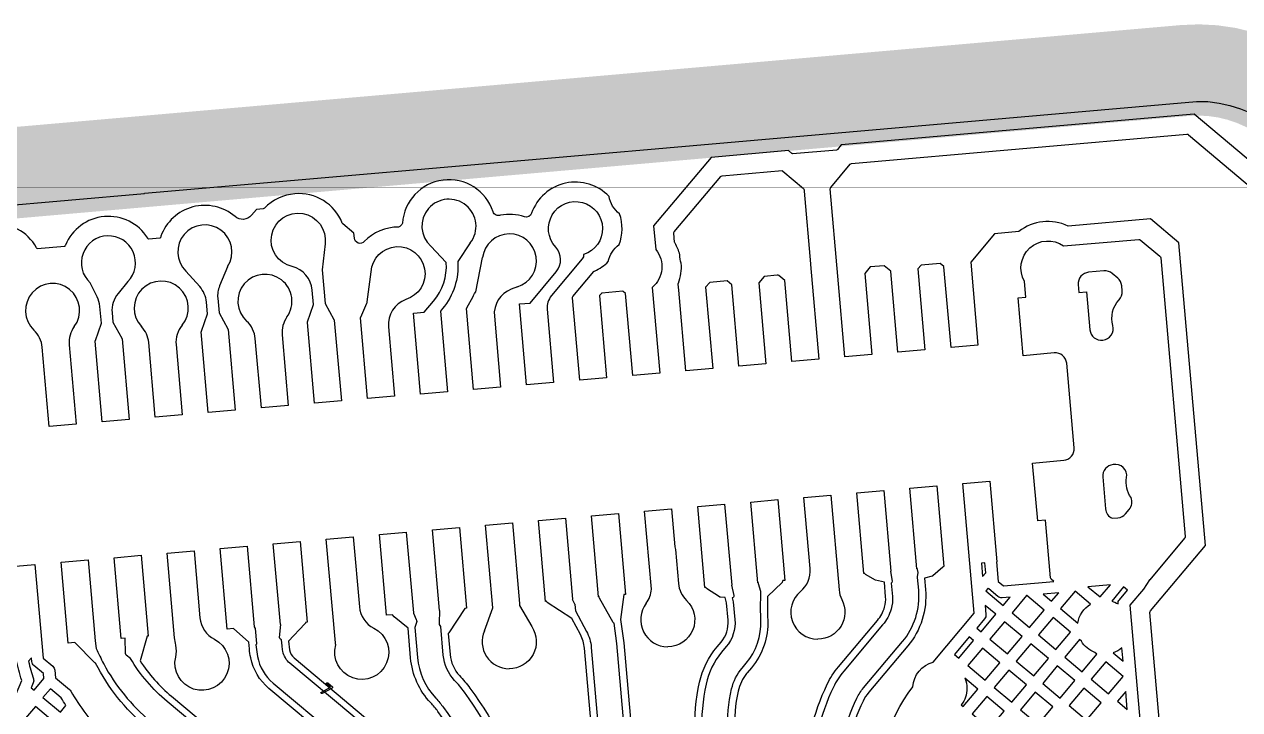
# Model space of a CAD drawing. Extents: x 388 to 686, y 182 to 393.
# Drawn here: x 444.82 to 452.81, y 278.32 to 282.83 of the extents above; entities that cross this region are included whole.
import ezdxf

# ---------------------------------------------------------------- set-up
doc = ezdxf.new("R2010")
doc.units = 0
for name, color, linetype in [('bak_bak_btr2-bcq3156', 8, 'Continuous'), ('bak_outline', 7, 'Continuous'), ('biaozhu1', 4, 'Continuous'), ('quyukuang', 5, 'Continuous')]:
    doc.layers.add(name, color=color, linetype=linetype)

msp = doc.modelspace()

# ---------------------------------------------------------------- linework, layer by layer
at = {"layer": 'bak_bak_btr2-bcq3156'}
for p, q in [((451.1152, 279.2869), (451.1229, 279.1999)), ((451.9628, 279.1459), (451.8146, 279.1329)), ((451.623, 279.0927), (451.5214, 279.0838)), ((452.0461, 278.6435), (452.0385, 278.73)), ((451.9815, 278.6977), (452.0461, 278.6435)), ((452.0635, 278.4441), (452.0092, 278.3793)), ((452.074, 278.3249), (452.0635, 278.4441)), ((452.0092, 278.3793), (452.074, 278.3249))]:
    msp.add_line(p, q, dxfattribs=at)
for points in [[(443.605, 281.5439), (445.6136, 281.7197), (445.6135, 281.7199), (445.6915, 281.7267), (445.6915, 281.7265), (448.7694, 281.9959), (448.7694, 281.996), (448.8202, 282.0004), (448.8202, 282.0003), (452.528, 282.3248, -0.384265), (453.3286, 281.6302), (455.4994, 256.8243, -0.020936)], [(453.252, 281.6197), (452.5129, 282.2406), (450.1928, 282.0377), (450.1683, 282.0085, -0.093224), (450.1648, 282.0055), (450.1649, 282.0044), (449.8729, 281.9788), (449.8728, 281.98, -0.093221), (449.8687, 281.9823), (449.8467, 282.0008), (449.3381, 281.9563), (448.9608, 281.5066), (448.9745, 281.3503, -0.412338), (448.9512, 281.1008), (449.0005, 280.5374), (448.8234, 280.5219), (448.7762, 281.0614), (448.7612, 281.0742, -0.023083), (448.7593, 281.0753, -0.016797), (448.7577, 281.0756), (448.6193, 281.0634, -0.028909), (448.6172, 281.0616), (448.6057, 281.048, -0.023571), (448.6047, 281.0459), (448.6518, 280.5069), (448.4747, 280.4914), (448.4274, 281.0322, -0.202079), (448.4304, 281.0416), (448.5676, 281.2051, -0.117818), (448.5723, 281.2087, 0.090336), (448.6627, 281.2707, -0.193259), (448.7342, 281.3822, 0.170524), (448.7372, 281.5849, -0.195419), (448.668, 281.6995, 0.559505), (448.1584, 281.589, -0.404321), (448.1111, 281.5652, 0.129858), (447.9552, 281.5756, -0.418677), (447.9058, 281.599, 0.824684), (447.3099, 281.5228, -0.187465), (447.3061, 281.5144), (447.2929, 281.5014, -0.202596), (447.2838, 281.4976, 0.208064), (447.0592, 281.4025, -0.640789), (446.9937, 281.4251), (446.9909, 281.4577), (446.9183, 281.5186, -0.126793), (446.9146, 281.5238, 0.332248), (446.6033, 281.7165, 0.187007), (446.4031, 281.6224, -0.182988), (446.395, 281.6184), (446.3502, 281.6143), (446.3179, 281.5758, -0.41771), (446.2098, 281.5668, 0.526398), (445.7223, 281.4373, -0.208309), (445.7176, 281.4279), (445.7178, 281.4256), (445.6399, 281.4188), (445.6396, 281.4215, -0.111854), (445.6357, 281.4256, 0.610383), (445.0942, 281.3782, -0.112008), (445.0911, 281.3735), (445.0913, 281.3708), (444.9086, 281.3548), (444.9083, 281.358, -0.111191), (444.9047, 281.3622, 0.651903), (444.3454, 281.3133, -0.111362)], [(454.2963, 255.2568), (452.2226, 278.9637, -0.202107), (452.2256, 278.9731), (452.5869, 279.4037), (452.4127, 281.3948), (452.2256, 281.5518), (451.6849, 281.5045, 0.287711), (451.362, 281.4679), (451.2021, 281.4539), (451.0448, 281.2665), (451.0923, 280.7204), (450.9152, 280.7049), (450.8687, 281.2363), (450.869, 281.2363), (450.8688, 281.2388), (450.8443, 281.2594), (450.7193, 281.2484), (450.6973, 281.2223), (450.7437, 280.6899), (450.5665, 280.6744), (450.52, 281.2058), (450.5202, 281.2064, -0.020201), (450.5195, 281.2081), (450.4769, 281.2438), (450.3846, 281.2357), (450.3486, 281.1928), (450.3952, 280.6594), (450.2181, 280.6439), (450.1716, 281.1753), (450.1719, 281.1753), (450.1217, 281.7487, -0.201995), (450.1247, 281.7582), (450.2531, 281.9111, -0.202234), (450.2618, 281.9157), (452.4659, 282.1085, -0.202371), (452.4754, 282.1056), (453.1256, 281.5594, -0.202178)], [(448.3171, 281.3667, -3.466374), (448.5002, 281.3181, -0.210517), (448.4917, 281.2886), (448.289, 281.0471, 0.196128), (448.2611, 280.9569), (448.3031, 280.4764), (448.126, 280.4609), (448.0795, 280.9923)], [(447.1032, 281.2028, -1.913115), (447.3319, 281.0214, 0.339983), (447.2172, 280.8416), (447.2571, 280.3849), (447.08, 280.3694), (447.0335, 280.9007)], [(447.7557, 281.3936), (447.6738, 281.2718, -0.194203), (447.5732, 280.9622), (447.5594, 280.9457), (447.6058, 280.4154), (447.4287, 280.3999), (447.3822, 280.9312)], [(447.3822, 280.9312), (447.453, 280.9374), (447.5149, 281.0112, 0.193351), (447.5979, 281.2654), (447.4953, 281.372)], [(448.0795, 280.9923), (448.1486, 280.9983), (448.321, 281.2038, 0.370864), (448.3171, 281.3667)], [(451.5916, 279.1664), (451.5734, 279.1818, -0.202367), (451.5689, 279.1906), (451.5356, 279.5705), (451.4848, 279.5661), (451.4515, 279.9461), (451.6559, 279.964, 0.414234), (451.7241, 280.0453), (451.6754, 280.6018, 0.414234), (451.5941, 280.67), (451.3897, 280.6521), (451.3565, 281.0321), (451.4073, 281.0366), (451.3982, 281.1407, -0.802421), (451.6554, 281.3739), (452.1497, 281.4172, -0.202079), (452.1591, 281.4142), (452.2887, 281.3055, -0.202167), (452.2933, 281.2967), (452.4538, 279.4619, -0.202079), (452.4508, 279.4524), (452.2214, 279.1788, -0.023161), (452.2201, 279.1769), (452.1798, 279.1169), (452.0905, 279.0104), (454.1683, 255.2527)], [(447.7309, 280.9618), (447.7323, 280.9619, -0.112873), (447.7339, 280.9673), (447.7756, 281.0422, -0.144986), (447.7843, 281.0621), (447.7924, 281.0717), (447.8367, 281.2988)], [(446.1609, 281.2394, -0.067489), (446.16, 281.2361), (446.1078, 281.1111, 0.118787), (446.0956, 281.03), (446.1041, 280.9332), (446.1622, 280.829, -0.091606), (446.1637, 280.8246), (446.1646, 280.8247), (446.2111, 280.2934), (446.0339, 280.2779), (445.9875, 280.8092), (445.9884, 280.8093, -0.091558), (445.9891, 280.8139), (446.0282, 280.9265), (446.0213, 281.0049, 0.161904), (445.9775, 281.1062), (445.8862, 281.2079)], [(447.0335, 280.9007), (447.0346, 280.9008, -0.101429), (447.0358, 280.9058), (447.0766, 280.9964, -0.069377), (447.0787, 281.0066), (447.1032, 281.2028)], [(445.5053, 281.139), (445.4407, 281.0618, 0.197119), (445.4012, 280.935), (445.4067, 280.8722), (445.4648, 280.768, -0.091661), (445.4663, 280.7636), (445.4672, 280.7637), (445.5137, 280.2323), (445.3366, 280.2168), (445.2901, 280.7482), (445.291, 280.7483, -0.091565), (445.2917, 280.7528), (445.3308, 280.8655), (445.3211, 280.976, 0.094326), (445.3034, 281.039), (445.2573, 281.1311)], [(448.0653, 281.1052), (448.0253, 281.0898, 0.334477), (447.9138, 280.9112), (447.9545, 280.4459), (447.7773, 280.4304), (447.7309, 280.9618)], [(446.5507, 280.9067, 0.178351), (446.519, 280.7899), (446.5597, 280.3239), (446.3826, 280.3084), (446.3427, 280.7641, 0.189352), (446.2858, 280.8787)], [(445.1532, 280.8432, 0.183475), (445.1194, 280.7236), (445.165, 280.2018), (444.9879, 280.1863), (444.9422, 280.7081, 0.184676), (444.8876, 280.8206)], [(445.8616, 280.8517, 0.197357), (445.822, 280.7248), (445.8624, 280.2628), (445.6853, 280.2474), (445.6423, 280.7385, 0.169805), (445.5948, 280.8438)], [(452.3559, 255.8158), (450.4415, 277.6999, -0.185765), (450.6645, 278.4741, -0.327477), (450.7987, 278.6361), (451.0674, 278.9592), (450.9934, 279.8117), (451.1705, 279.8272), (451.217, 279.2958), (451.2134, 279.2955), (451.2247, 279.1668), (451.2597, 279.1374), (451.5916, 279.1664)], [(449.9474, 277.8822, -0.098331), (450.1017, 278.4915, -0.063725), (450.1757, 278.606), (450.4313, 278.9106, 0.102499), (450.4788, 278.9986, 0.094643), (450.4856, 279.0652), (450.4771, 279.1619), (450.4184, 279.1758), (450.3541, 279.2127, -0.187873), (450.3482, 279.2198), (450.3427, 279.2193), (450.2962, 279.7507), (450.4734, 279.7662), (450.5199, 279.2348), (450.5176, 279.2346, -0.055202), (450.5183, 279.232), (450.528, 279.1682, -0.284596), (450.5228, 279.1558), (450.5304, 279.0691, -0.094914), (450.5219, 278.9855, -0.102281), (450.4657, 278.8816), (450.2101, 278.577, 0.063721), (450.1423, 278.4721, 0.099124), (449.9919, 277.8748, 0.033815)], [(450.1624, 277.869, -0.098644), (450.2962, 278.3988, -0.063725), (450.3406, 278.4672), (450.5964, 278.772, 0.198956), (450.7028, 279.1094), (450.6954, 279.1936, -0.053821), (450.6955, 279.1984), (450.6987, 279.2254), (450.6946, 279.2448, -0.104909), (450.6945, 279.2501), (450.6912, 279.2498), (450.6447, 279.7812), (450.8218, 279.7967), (450.8683, 279.2653), (450.8649, 279.265, -0.112069), (450.8615, 279.2605), (450.7957, 279.2041, -0.118216), (450.7905, 279.2014), (450.741, 279.1888), (450.7476, 279.1133, -0.198959), (450.6309, 278.7431), (450.375, 278.4382, 0.063757), (450.3368, 278.3792, 0.09863), (450.2073, 277.8666, 0.034109)], [(449.2325, 278.1669, -0.065651), (449.2624, 278.5041, -0.121958), (449.3777, 278.7363), (449.404, 278.7677, 0.19874), (449.4498, 278.912), (449.4397, 279.0274), (449.4304, 279.062), (449.3998, 279.0641, -0.131287), (449.3936, 279.0662), (449.3086, 279.1218, -0.168703), (449.3035, 279.1284), (449.2967, 279.1278), (449.2502, 279.6592), (449.4273, 279.6747), (449.4738, 279.1433), (449.4729, 279.1432, -0.028161), (449.4732, 279.1419), (449.4877, 279.0742, -0.418337), (449.4778, 279.0591), (449.4844, 279.0332), (449.4946, 278.9159, -0.198771), (449.4385, 278.7387), (449.4068, 278.7012, 0.118845), (449.306, 278.4926, 0.065213), (449.2774, 278.1692)], [(449.4475, 278.1809, -0.065268), (449.4733, 278.4603, -0.120408), (449.5426, 278.5976), (449.5692, 278.629, 0.187399), (449.6657, 278.9125, -0.011013), (449.6639, 278.9893, -0.007026), (449.6653, 279.1001), (449.6506, 279.1511, -0.15573), (449.6508, 279.1588), (449.6454, 279.1583), (449.5989, 279.6897), (449.776, 279.7052), (449.8225, 279.1738), (449.8097, 279.1727), (449.8078, 279.1659, -0.136142), (449.8044, 279.1601), (449.7096, 279.0679, 0.005057), (449.7089, 278.9893, 0.011046), (449.7107, 278.9143, -0.187348), (449.6037, 278.6), (449.5744, 278.5659), (449.572, 278.5626, 0.117875), (449.5162, 278.4455, 0.063985), (449.4925, 278.1829)], [(449.9263, 279.1018, 0.245589), (449.9886, 279.2514), (449.9476, 279.7202), (450.1247, 279.7357), (450.1793, 279.1118, 0.096219), (450.1976, 279.0477, -0.56376), (450.0401, 278.7874)], [(446.6492, 238.8827), (446.6779, 239.869, -0.11224), (449.0803, 249.1798), (449.5325, 250.0571, 0.141628), (450.5581, 255.2743), (448.5061, 278.7289, 0.099784), (448.48, 278.8175), (448.424, 278.9235), (448.2618, 279.0298, -0.178542), (448.2565, 279.0368), (448.2507, 279.0363), (448.2042, 279.5677), (448.3813, 279.5832), (448.4278, 279.0518), (448.4245, 279.0515)], [(446.8649, 238.8888), (446.8934, 239.8627, -0.112238), (449.2716, 249.0809), (449.7239, 249.9584, 0.141629), (450.7727, 255.293), (448.7196, 278.7599), (448.7019, 278.892, -0.211269), (448.6937, 278.8982), (448.6048, 279.0582, -0.184485), (448.6035, 279.0672), (448.5993, 279.0668), (448.5528, 279.5982), (448.73, 279.6137), (448.7765, 279.0823), (448.7642, 279.0812), (448.744, 278.917), (448.7644, 278.7643), (450.8175, 255.297, -0.141631), (449.7639, 249.9378), (449.3116, 249.0602, 0.112238), (446.9384, 239.8614), (446.9099, 238.8886)], [(448.9121, 279.0235, 0.144727), (448.9463, 279.1166), (448.9015, 279.6287), (449.0786, 279.6442), (449.1004, 279.3953, -0.053751), (449.1041, 279.3767), (449.1236, 279.1542, 0.182159), (449.177, 279.0429, -0.673739), (449.0532, 278.7375)], [(450.0913, 255.2829), (448.152, 277.4485, 0.059399), (448.1005, 277.6953, 0.075345), (447.7172, 278.4391, 0.032612), (447.6523, 278.5168, -0.167597), (447.578, 278.6829), (447.5614, 278.872), (447.5575, 278.8774, -0.335071), (447.5523, 278.8927), (447.5545, 278.9754), (447.5533, 278.9753), (447.5068, 279.5067), (447.6839, 279.5222), (447.7304, 278.9908), (447.7208, 278.99, -0.017458), (447.7204, 278.9894), (447.6145, 278.8292, -0.106474), (447.6107, 278.8255), (447.6228, 278.6869, 0.167614), (447.6851, 278.5476, -0.032589), (447.7537, 278.4654, -0.075362), (448.1432, 277.7094, -0.059651), (448.197, 277.4511), (450.1361, 255.2868, -0.141636)], [(447.8487, 278.8425), (447.9028, 278.9931), (447.8555, 279.5372), (448.0326, 279.5527), (448.0791, 279.0213), (448.0788, 279.0213), (448.08, 279.0084), (448.1594, 278.8703, -0.600161), (448.0117, 278.5933)], [(449.3875, 255.5519), (447.4827, 277.3235, 0.19888), (446.9834, 278.2828), (446.5702, 278.6295, -0.171979), (446.5236, 278.7079, -0.026226), (446.5187, 278.743), (446.5152, 278.7826), (446.5077, 278.7873, -0.287418), (446.5018, 278.7994), (446.5096, 278.884), (446.5073, 278.8838), (446.4608, 279.4152), (446.6379, 279.4306), (446.6844, 278.8993), (446.6726, 278.8982, -0.222103), (446.6691, 278.8881), (446.561, 278.7752), (446.5678, 278.7164, 0.171327), (446.599, 278.6641), (447.0124, 278.3172, -0.198881), (447.5275, 277.3275), (449.4323, 255.5559, -0.141655)], [(446.8094, 279.4457), (446.9866, 279.4612), (447.0269, 279.0007, 0.258398), (447.1216, 278.86, -2.134102), (446.8715, 278.75)], [(446.8715, 278.75, -0.040919), (446.8691, 278.7642), (446.8094, 279.4457)], [(449.8767, 255.2644), (447.9376, 277.4288, 0.059652), (447.8962, 277.6264, 0.075313), (447.5426, 278.3125, 0.032501), (447.4959, 278.3685, -0.168249), (447.3634, 278.6638), (447.3463, 278.8594), (447.2545, 278.9339), (447.244, 278.9482), (447.2046, 278.9448), (447.1581, 279.4762), (447.3352, 279.4917), (447.3817, 278.961), (447.3822, 278.9593), (447.401, 278.9164, -0.128314), (447.4023, 278.9101, -0.138712), (447.4024, 278.8962), (447.391, 278.8647), (447.4082, 278.6677, 0.168358), (447.5288, 278.3992, -0.032484), (447.5792, 278.3387, -0.075294), (447.9388, 277.6408, -0.059619), (447.9824, 277.4328), (449.9215, 255.2683, -0.141637)], [(445.1808, 238.8393, -0.11303), (448.2283, 250.7292, 0.141638), (449.1729, 255.533), (447.2682, 277.3045, 0.198876), (446.845, 278.1175), (446.4316, 278.4642, -0.170948), (446.3124, 278.6654, -0.026603), (446.3041, 278.7237), (446.3003, 278.7672), (446.2, 278.8569), (446.1586, 278.8533), (446.1121, 279.3846), (446.2892, 279.4001), (446.3356, 278.8695), (446.3419, 278.8588), (446.3502, 278.7596, -0.206982), (446.347, 278.75), (446.3566, 278.6739, 0.170698), (446.4605, 278.4987), (446.874, 278.152, -0.198869), (447.313, 277.3085), (449.2178, 255.5369, -0.141644), (448.2682, 250.7084, 0.113017), (445.2258, 238.8393)], [(445.7634, 279.3541), (445.9405, 279.3696), (445.9792, 278.9272, 0.25832), (446.0739, 278.7866, -2.051281), (445.8194, 278.6697)], [(445.8194, 278.6697, 0.114631), (445.8198, 278.7489, -0.034997), (445.8122, 278.7969), (445.7634, 279.3541)], [(446.8198, 254.7884), (444.7817, 278.0839, 0.037585), (444.7403, 278.3358, -0.162296), (444.7421, 278.3598), (444.8075, 278.5162, -0.027346), (444.7719, 278.6544, -0.0294), (444.7712, 278.6587), (444.7649, 278.7313), (444.7639, 278.7313), (444.7174, 279.2626), (444.8945, 279.2781), (444.9486, 278.662), (445.0111, 278.6096, -0.200741), (445.0246, 278.5835), (445.029, 278.5334), (445.1209, 278.4563, -0.088517), (445.1295, 278.446, 0.057295), (445.3427, 278.1602, -0.423619), (445.5313, 277.988), (446.03, 277.5697, -0.068226), (446.0441, 277.5535, -0.131615), (446.3804, 276.6297), (448.2285, 255.5052, -0.141629)], [(448.4594, 255.5257), (446.6113, 276.6499, 0.131792), (446.2332, 277.6876, 0.065609), (446.1784, 277.7475), (445.6248, 278.2121, -0.101286), (445.2934, 278.6297, -0.114085), (445.2886, 278.6328), (445.1558, 278.7655), (445.1125, 278.7618), (445.066, 279.2931), (445.2432, 279.3086), (445.2897, 278.7773), (445.2892, 278.7772), (445.2972, 278.7268, 0.018939), (445.3455, 278.627, -0.024265), (445.3464, 278.6252, 0.095782), (445.6537, 278.2465), (446.2073, 277.782, -0.06574), (446.2702, 277.7132, -0.131762), (446.6561, 276.6538), (448.5042, 255.5296, -0.141638)], [(448.674, 255.5442), (446.8258, 276.6689, 0.132088), (446.4081, 277.8138, 0.064092), (446.317, 277.9126), (445.7633, 278.3772, -0.083866), (445.5228, 278.6596), (445.4948, 278.6832, -0.217882), (445.4902, 278.6927), (445.4882, 278.7946), (445.4612, 278.7923), (445.4147, 279.3236), (445.5918, 279.3391), (445.6383, 278.8078), (445.6314, 278.8072), (445.5849, 278.6451, 0.073427), (445.7922, 278.4117), (446.3459, 277.9471, -0.065622), (446.4468, 277.837, -0.035934), (446.4484, 277.8343, -0.131404), (446.8706, 276.6729), (448.7188, 255.5481, -0.141635)], [(451.3047, 279.0649), (451.2506, 279.0601, -0.200935), (451.2226, 279.0691), (451.1638, 279.1183, -0.050667), (451.1585, 279.1238), (451.1434, 279.1058)], [(448.4245, 279.0515), (448.4413, 279.0196, -0.069345), (448.4422, 279.0163), (448.448, 278.9743), (448.5198, 278.8385, -0.099836), (448.5509, 278.7328), (450.603, 255.2782, -0.141628), (449.5725, 250.0365), (449.1203, 249.1592, 0.11224), (446.7229, 239.8677), (446.6942, 238.8825)], [(451.1395, 279.0096), (451.1447, 278.9504, -0.200733), (451.1359, 278.9223), (451.0841, 278.8606)], [(452.0385, 278.73, -0.092843), (451.9815, 278.6978), (451.9815, 278.6977)], [(451.0066, 278.5309, -0.097309), (451.0198, 278.4637, -0.165654), (450.9829, 278.3552)]]:
    msp.add_lwpolyline(points, format="xyb", dxfattribs=at)
for points in [[(449.0932, 281.4568, -0.202177), (449.0962, 281.4662), (449.4014, 281.83, -0.202039), (449.4102, 281.8346), (449.8052, 281.8691), (449.8053, 281.868, -0.093076), (449.8094, 281.8656), (449.945, 281.7519, -0.198955), (449.9505, 281.733), (449.9922, 281.2555), (449.9921, 281.251), (450.0465, 280.6289), (449.8694, 280.6134), (449.8228, 281.1468), (449.7832, 281.18, -0.014261), (449.7733, 281.1812), (449.6878, 281.1738), (449.6513, 281.1303), (449.6979, 280.5984), (449.5207, 280.5829), (449.4739, 281.1181), (449.4431, 281.1439), (449.3295, 281.134), (449.3025, 281.1018), (449.3492, 280.5679), (449.1721, 280.5524), (449.1256, 281.0838), (449.1258, 281.0838), (449.1224, 281.1231, -0.116699), (449.1232, 281.1289, 0.10947), (449.1423, 281.2597, -0.080207), (449.1329, 281.3156, 0.067583), (449.1014, 281.3915, -0.167035), (449.0982, 281.3992)], [(446.8009, 281.3873), (446.782, 281.2167), (446.8015, 280.9942), (446.8595, 280.89, -0.091813), (446.861, 280.8857), (446.8619, 280.8857), (446.9084, 280.3544), (446.7313, 280.3389), (446.6848, 280.8702), (446.6857, 280.8703, -0.091641), (446.6864, 280.8749), (446.7255, 280.9876), (446.7171, 281.0835, 0.320799), (446.5847, 281.2381, -2.266901)], [(451.7515, 281.1194), (451.756, 281.0671), (451.8064, 281.0715), (451.8282, 280.8223, 0.430281), (451.9135, 280.7545, 0.471575), (451.9791, 280.8499, -0.261958), (452.0201, 281.0193, 0.215027), (452.0399, 281.0777), (452.0369, 281.112, 0.197877), (452.0106, 281.1627), (451.9754, 281.1922, 0.198932), (451.9207, 281.2095), (451.8196, 281.2007, 0.414229)], [(451.9129, 279.8546), (451.9313, 279.6441, 0.270319), (451.9749, 279.5824), (452.0118, 279.5857, 0.198945), (452.0627, 279.6122), (452.0865, 279.6409, 0.286686), (452.0985, 279.7188, -0.196252), (452.0692, 279.8499, 0.52015), (451.981, 279.9358, 0.414244)], [(451.635, 278.9884), (451.7484, 278.8933, -0.222523), (451.8325, 279.0185), (451.7314, 279.1033)], [(451.9714, 279.0375, -0.064005), (452.0131, 279.02, -0.195419), (452.022, 279.0473), (452.0747, 279.1102), (452.0498, 279.131)], [(451.6629, 278.6699), (451.7777, 278.5735), (451.8741, 278.6884), (451.8598, 278.7003, -0.165569), (451.772, 278.774), (451.7593, 278.7847)], [(444.8523, 278.6422, 0.024429), (444.8843, 278.5265, -0.180956), (444.8832, 278.4998), (444.8699, 278.4679), (444.8886, 278.4522), (444.9529, 278.5288), (444.9501, 278.5614), (444.8876, 278.6138, -0.200741), (444.8741, 278.6399), (444.8722, 278.6617), (444.8701, 278.6634)], [(444.947, 278.4032), (445.0617, 278.3069), (445.0984, 278.3507, -0.009263), (445.0669, 278.4022), (444.996, 278.4616)], [(444.833, 278.2674, -0.010603), (444.8456, 278.1933), (444.9165, 278.1339), (445.0127, 278.2486), (444.898, 278.3448)]]:
    msp.add_lwpolyline(points, format="xyb", close=True, dxfattribs=at)
for points in [[(451.1229, 279.1999), (451.1432, 279.2241), (451.1375, 279.2889), (451.1152, 279.2869)], [(451.1434, 279.1058), (451.2582, 279.0094), (451.3047, 279.0649)], [(451.8146, 279.1329), (451.8952, 279.0653), (451.9628, 279.1459)], [(451.5214, 279.0838), (451.5766, 279.0374), (451.623, 279.0927)], [(451.0841, 278.8606), (451.113, 278.8364), (451.2092, 278.9511), (451.1395, 279.0096)], [(450.9829, 278.3552), (450.9954, 278.3447), (451.0917, 278.4595), (451.0066, 278.5309)]]:
    msp.add_lwpolyline(points, dxfattribs=at)
for points in [[(451.3166, 278.9605), (451.4313, 278.8642), (451.5277, 278.9791), (451.414, 279.0744), (451.4121, 279.0742)], [(451.1714, 278.7874), (451.2861, 278.6911), (451.3823, 278.8058), (451.2676, 278.9021)], [(451.4897, 278.8152), (451.6045, 278.7189), (451.7009, 278.8337), (451.586, 278.9301)], [(450.9388, 278.6874), (450.9676, 278.6631), (451.064, 278.778), (451.0351, 278.8022)], [(451.026, 278.6142), (451.1407, 278.5179), (451.2371, 278.6328), (451.1224, 278.729)], [(451.3444, 278.6421), (451.4593, 278.5458), (451.5555, 278.6605), (451.4407, 278.7569)], [(451.8361, 278.5245), (451.9508, 278.4283), (452.0472, 278.5431), (451.9325, 278.6394)], [(451.1991, 278.4689), (451.3139, 278.3726), (451.4103, 278.4874), (451.2955, 278.5838)], [(451.5177, 278.4968), (451.6325, 278.4004), (451.7288, 278.5151), (451.6139, 278.6115)], [(451.6909, 278.3514), (451.8056, 278.2552), (451.9018, 278.3699), (451.7871, 278.4662)], [(451.0537, 278.2957), (451.1686, 278.1993), (451.265, 278.3142), (451.1501, 278.4106)], [(451.3723, 278.3236), (451.4872, 278.2272), (451.5835, 278.3421), (451.4687, 278.4384)]]:
    msp.add_lwpolyline(points, close=True, dxfattribs=at)
for centre, radius, start, end in [((447.6155, 281.5032), 0.1779, 321.98176, 227.48369), ((446.0108, 281.3347), 0.1778, 327.56275, 225.48468), ((445.3772, 281.2625), 0.1778, 316.05432, 227.60937), ((448.013, 281.2752), 0.1779, 287.08005, 172.37838), ((446.4059, 281.0098), 0.1778, 324.55029, 227.49108), ((445.0104, 280.9491), 0.1778, 323.41475, 226.31765), ((445.7247, 280.9652), 0.1778, 320.33596, 223.06834), ((449.0532, 278.9153), 0.1778, 142.51711, 269.99993), ((450.0401, 278.9652), 0.1778, 129.81722, 270.0009), ((448.0117, 278.7712), 0.1779, 156.38991, 270.02081)]:
    msp.add_arc(centre, radius, start, end, dxfattribs=at)
at = {"layer": 'bak_outline', "const_width": 0.6}
msp.add_lwpolyline([(438.1291, 237.2219, -0.151026), (441.8915, 254.6578, 0.151039), (442.1405, 255.8125), (439.9865, 280.4331, -0.414216), (440.8955, 281.5165), (452.4513, 282.5275, -0.414215), (453.5347, 281.6184), (455.7022, 256.8432, -0.152268), (453.7852, 248.0615, 0.152268), (451.6772, 238.4073)], format="xyb", dxfattribs=at)
at = {"layer": 'biaozhu1'}
msp.add_line((446.7769, 278.4393), (446.8372, 278.471), dxfattribs=at)
msp.add_lwpolyline([(446.8372, 278.471), (446.8122, 278.492, -1), (446.8187, 278.4996), (446.8493, 278.4739, -0.538036), (446.8484, 278.4656), (446.7815, 278.4304, -1), (446.7769, 278.4393)], format="xyb", dxfattribs=at)
at = {"layer": 'quyukuang', "const_width": 0.001}
msp.add_lwpolyline([(439.0973, 264.1827), (439.0973, 281.7583), (457.4113, 281.7583), (457.4113, 264.1827)], close=True, dxfattribs=at)

doc.saveas('drawing.dxf')
